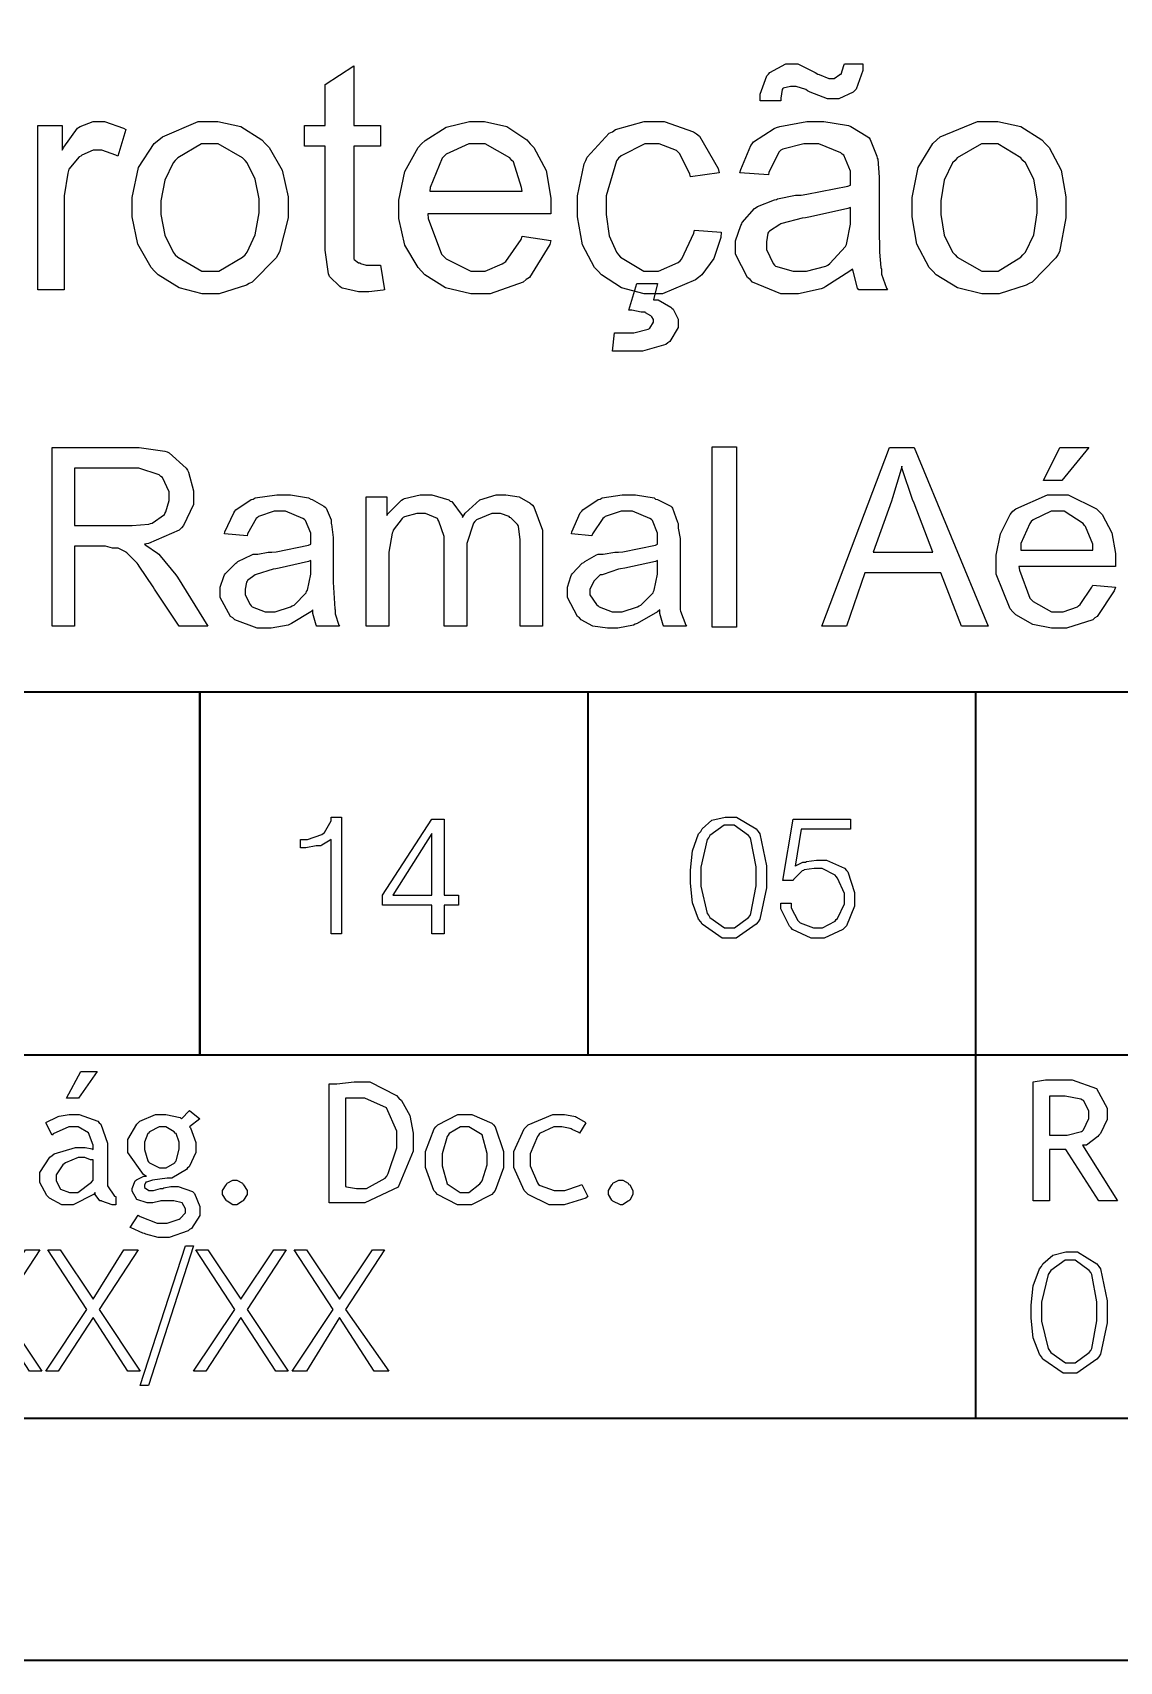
# Model space of a CAD drawing. Extents: x 0 to 210, y 0 to 297.
# Drawn here: x 134.81 to 157.26, y -0.41 to 33.24 of the extents above; entities that cross this region are included whole.
import ezdxf

# ---------------------------------------------------------------- set-up
doc = ezdxf.new("R2010")
doc.units = 0
doc.header["$MEASUREMENT"] = 0
for name, color, linetype in [('C00-00-00-BLACK', 7, 'Continuous'), ('C59-59-59', 251, 'Continuous'), ('CFF-7E-00', 30, 'Continuous')]:
    doc.layers.add(name, color=color, linetype=linetype)

msp = doc.modelspace()

# ---------------------------------------------------------------- linework, layer by layer
at = {"layer": 'C00-00-00-BLACK', "const_width": 0.0423}
msp.add_lwpolyline([(0.0427, -0.3886), (210.36, -0.3886), (210.36, 296.883), (0.0427, 296.883), (0.0427, -0.3886)], close=True, dxfattribs=at)
at = {"layer": 'C00-00-00-BLACK'}
for points in [[(141.994, 28.4372), (142.078, 27.9273), (142.047, 27.9177), (141.751, 27.8846), (141.653, 27.8846), (141.536, 27.8846), (141.207, 27.959), (141.187, 27.9687), (141.155, 27.9907), (140.943, 28.2029), (140.933, 28.2236), (140.922, 28.2567), (140.848, 28.7418), (140.848, 28.903), (140.848, 30.8956), (140.425, 30.8956), (140.425, 31.3187), (140.848, 31.3187), (140.848, 32.1648), (141.441, 32.5493), (141.441, 31.3187), (141.994, 31.3187), (141.994, 30.8956), (141.441, 30.8956), (141.441, 28.903), (141.441, 28.8189), (141.441, 28.6287), (141.441, 28.564), (141.45, 28.5543), (141.538, 28.4799), (141.569, 28.4799), (141.578, 28.4703), (141.697, 28.4372), (141.737, 28.4372), (141.8, 28.4372), (141.945, 28.4372), (141.994, 28.4372)], [(149.838, 31.8272), (149.838, 31.9664), (149.976, 32.3481), (150.008, 32.3798), (150.04, 32.4115), (150.366, 32.592), (150.476, 32.592), (150.614, 32.592), (150.974, 32.4115), (151.027, 32.3798), (151.059, 32.3701), (151.258, 32.293), (151.324, 32.293), (151.365, 32.293), (151.481, 32.3701), (151.492, 32.3798), (151.512, 32.3798), (151.566, 32.5603), (151.577, 32.592), (151.96, 32.592), (151.96, 32.4542), (151.82, 32.0697), (151.788, 32.038), (151.757, 32.0063), (151.463, 31.8685), (151.365, 31.8685), (151.227, 31.8685), (150.868, 32.0063), (150.815, 32.038), (150.784, 32.0601), (150.585, 32.1235), (150.519, 32.1235), (150.465, 32.1235), (150.314, 32.0918), (150.304, 32.0807), (150.293, 32.0601), (150.263, 31.8864), (150.263, 31.8272), (149.838, 31.8272)], [(134.911, 27.9273), (134.911, 31.3187), (135.418, 31.3187), (135.418, 30.8102), (135.45, 30.8749), (135.735, 31.2663), (135.757, 31.276), (135.789, 31.298), (136.054, 31.4027), (136.142, 31.4027), (136.289, 31.4027), (136.681, 31.2663), (136.735, 31.2346), (136.565, 30.6834), (136.522, 30.7055), (136.237, 30.8102), (136.142, 30.8102), (136.057, 30.8102), (135.821, 30.7055), (135.8, 30.6834), (135.768, 30.6737), (135.556, 30.4188), (135.547, 30.3871), (135.535, 30.3348), (135.461, 29.8649), (135.461, 29.7077), (135.461, 27.9273), (134.911, 27.9273)], [(136.861, 29.6223), (136.861, 29.8304), (136.993, 30.4505), (137.316, 30.9494), (137.411, 31.0224), (137.486, 31.0858), (138.225, 31.4027), (138.472, 31.4027), (138.631, 31.4027), (139.109, 31.298), (139.543, 31.0238), (139.617, 30.9383), (139.692, 30.8653), (139.962, 30.3968), (140.083, 29.8483), (140.083, 29.665), (140.083, 29.4115), (139.904, 28.7128), (139.872, 28.6494), (139.84, 28.586), (139.343, 28.0858), (139.28, 28.0541), (139.226, 28.0224), (138.66, 27.8419), (138.472, 27.8419), (138.312, 27.8419), (137.837, 27.9645), (137.401, 28.236), (137.327, 28.3104), (137.253, 28.3848), (136.983, 28.8713), (136.861, 29.4349), (136.861, 29.6223)], [(144.92, 29.0298), (145.515, 28.9457), (145.493, 28.8616), (145.069, 28.1823), (145.005, 28.1382), (144.941, 28.0858), (144.259, 27.8419), (144.031, 27.8419), (143.857, 27.8419), (143.339, 27.9645), (142.907, 28.236), (142.843, 28.3104), (142.769, 28.3848), (142.498, 28.8506), (142.375, 29.3991), (142.375, 29.581), (142.375, 29.7794), (142.498, 30.372), (142.769, 30.8653), (142.843, 30.9383), (142.916, 31.0128), (143.351, 31.2829), (143.829, 31.4027), (143.988, 31.4027), (144.141, 31.4027), (144.602, 31.298), (145.015, 31.0238), (145.089, 30.9383), (145.164, 30.8653), (145.413, 30.3926), (145.515, 29.8152), (145.515, 29.6223), (145.515, 29.6223), (145.515, 29.5272), (145.515, 29.4955), (142.97, 29.4955), (142.98, 29.4004), (143.255, 28.6604), (143.309, 28.6067), (143.351, 28.5654), (143.86, 28.3104), (144.031, 28.3104), (144.158, 28.3104), (144.508, 28.4593), (144.54, 28.4799), (144.581, 28.5116), (144.898, 28.9664), (144.92, 29.0298)], [(148.481, 29.1565), (149.035, 29.1152), (149.023, 29.0091), (148.878, 28.5695), (148.63, 28.2346), (148.566, 28.1809), (148.503, 28.1285), (147.82, 27.8419), (147.592, 27.8419), (147.438, 27.8419), (146.976, 27.9645), (146.563, 28.236), (146.49, 28.3104), (146.415, 28.3848), (146.164, 28.8561), (146.064, 29.4308), (146.064, 29.6223), (146.064, 29.8676), (146.202, 30.5263), (146.235, 30.5993), (146.266, 30.6627), (146.721, 31.1602), (146.786, 31.1919), (146.849, 31.2346), (147.438, 31.4027), (147.635, 31.4027), (147.857, 31.4027), (148.46, 31.1919), (148.524, 31.1492), (148.587, 31.0968), (148.967, 30.4298), (148.989, 30.3444), (148.397, 30.2576), (148.386, 30.3113), (148.175, 30.7371), (148.143, 30.7689), (148.112, 30.8005), (147.753, 30.9383), (147.635, 30.9383), (147.454, 30.9383), (146.965, 30.6958), (146.913, 30.6421), (146.87, 30.5897), (146.659, 29.8649), (146.659, 29.6223), (146.659, 29.4776), (146.721, 29.0408), (146.87, 28.7032), (146.913, 28.6494), (146.954, 28.597), (147.432, 28.3104), (147.592, 28.3104), (147.739, 28.3104), (148.142, 28.4909), (148.185, 28.5226), (148.216, 28.5654), (148.47, 29.0932), (148.481, 29.1565)], [(151.747, 28.3531), (151.693, 28.3104), (151.196, 27.9907), (151.154, 27.9687), (151.1, 27.948), (150.632, 27.8419), (150.476, 27.8419), (150.264, 27.8419), (149.68, 28.0858), (149.628, 28.1382), (149.574, 28.1823), (149.331, 28.6604), (149.331, 28.8189), (149.331, 28.936), (149.436, 29.253), (149.458, 29.2847), (149.468, 29.3164), (149.722, 29.6017), (149.754, 29.6223), (149.786, 29.6444), (150.134, 29.7822), (150.177, 29.7918), (150.198, 29.8028), (150.566, 29.8772), (150.688, 29.8772), (150.804, 29.8993), (151.65, 30.0674), (151.704, 30.0881), (151.704, 30.1308), (151.704, 30.2259), (151.704, 30.2576), (151.704, 30.3747), (151.566, 30.7055), (151.535, 30.7261), (151.503, 30.7578), (151.05, 30.9383), (150.899, 30.9383), (150.739, 30.9383), (150.304, 30.8322), (150.263, 30.8102), (150.23, 30.7785), (150.017, 30.3568), (150.008, 30.303), (149.415, 30.3444), (149.436, 30.4092), (149.648, 30.9066), (149.67, 30.9383), (149.702, 30.981), (150.124, 31.2553), (150.177, 31.276), (150.241, 31.298), (150.799, 31.4027), (150.985, 31.4027), (151.153, 31.4027), (151.619, 31.3297), (151.661, 31.3187), (151.714, 31.298), (152.065, 31.0872), (152.087, 31.0651), (152.108, 31.0334), (152.246, 30.6848), (152.257, 30.6421), (152.266, 30.6214), (152.299, 30.2534), (152.299, 30.1308), (152.299, 29.3688), (152.299, 29.2034), (152.304, 28.7032), (152.331, 28.3848), (152.342, 28.3531), (152.342, 28.247), (152.447, 27.959), (152.469, 27.9273), (151.874, 27.9273), (151.851, 27.959), (151.757, 28.3104), (151.747, 28.3531)], [(152.977, 29.6223), (152.977, 29.8304), (153.104, 30.4505), (153.402, 30.9494), (153.487, 31.0224), (153.56, 31.0858), (154.331, 31.4027), (154.588, 31.4027), (154.747, 31.4027), (155.225, 31.298), (155.659, 31.0238), (155.733, 30.9383), (155.806, 30.8653), (156.056, 30.3968), (156.156, 29.8483), (156.156, 29.665), (156.156, 29.4115), (156.02, 28.7128), (155.988, 28.6494), (155.946, 28.586), (155.458, 28.0858), (155.394, 28.0541), (155.331, 28.0224), (154.773, 27.8419), (154.588, 27.8419), (154.42, 27.8419), (153.916, 27.9645), (153.476, 28.236), (153.403, 28.3104), (153.327, 28.3848), (153.078, 28.8713), (152.977, 29.4349), (152.977, 29.6223)], [(137.454, 29.6223), (137.454, 29.4817), (137.539, 29.0573), (137.71, 28.7032), (137.753, 28.6494), (137.805, 28.597), (138.305, 28.3104), (138.472, 28.3104), (138.653, 28.3104), (139.14, 28.597), (139.194, 28.6494), (139.236, 28.7032), (139.405, 29.0628), (139.49, 29.5148), (139.49, 29.665), (139.49, 29.8028), (139.405, 30.2121), (139.236, 30.547), (139.194, 30.5993), (139.14, 30.6531), (138.639, 30.9383), (138.472, 30.9383), (138.292, 30.9383), (137.805, 30.6531), (137.753, 30.5993), (137.71, 30.547), (137.539, 30.1914), (137.454, 29.7656), (137.454, 29.6223)], [(143.013, 29.9613), (144.92, 29.9613), (144.909, 30.0357), (144.741, 30.5676), (144.709, 30.5993), (144.666, 30.6531), (144.158, 30.9383), (143.988, 30.9383), (143.818, 30.9383), (143.351, 30.7261), (143.309, 30.6834), (143.266, 30.6421), (143.022, 30.0357), (143.013, 29.9613)], [(153.573, 29.6223), (153.573, 29.4817), (153.64, 29.0573), (153.815, 28.7032), (153.869, 28.6494), (153.91, 28.597), (154.419, 28.3104), (154.588, 28.3104), (154.758, 28.3104), (155.225, 28.597), (155.268, 28.6494), (155.32, 28.7032), (155.495, 29.0628), (155.564, 29.5148), (155.564, 29.665), (155.564, 29.8028), (155.495, 30.2121), (155.32, 30.547), (155.268, 30.5993), (155.225, 30.6531), (154.747, 30.9383), (154.588, 30.9383), (154.408, 30.9383), (153.91, 30.6531), (153.869, 30.5993), (153.815, 30.547), (153.64, 30.1914), (153.573, 29.7656), (153.573, 29.6223)], [(151.704, 29.6223), (151.65, 29.6017), (150.877, 29.4335), (150.773, 29.4115), (150.709, 29.4018), (150.283, 29.2957), (150.263, 29.2847), (150.241, 29.2751), (150.028, 29.1373), (150.008, 29.1152), (149.997, 29.0945), (149.967, 28.9195), (149.967, 28.8603), (149.967, 28.7555), (150.103, 28.4689), (150.134, 28.4372), (150.155, 28.4165), (150.523, 28.3104), (150.646, 28.3104), (150.793, 28.3104), (151.196, 28.4165), (151.238, 28.4372), (151.28, 28.4689), (151.598, 28.8189), (151.62, 28.8603), (151.63, 28.8933), (151.704, 29.2819), (151.704, 29.4115), (151.704, 29.6223)], [(147.125, 27.5029), (147.293, 28.0541), (147.72, 28.0541), (147.635, 27.7151), (147.73, 27.7151), (147.995, 27.5676), (148.016, 27.5456), (148.037, 27.5249), (148.143, 27.3182), (148.143, 27.2493), (148.143, 27.1446), (147.972, 26.858), (147.931, 26.8263), (147.888, 26.7946), (147.41, 26.6568), (147.252, 26.6568), (147.134, 26.6568), (146.873, 26.6568), (146.786, 26.6568), (146.827, 27.0371), (146.902, 27.0371), (147.068, 27.0371), (147.125, 27.0371), (147.23, 27.0371), (147.526, 27.1129), (147.548, 27.1225), (147.559, 27.1336), (147.635, 27.2535), (147.635, 27.2921), (147.635, 27.3141), (147.602, 27.3665), (147.592, 27.3761), (147.581, 27.3871), (147.472, 27.4519), (147.463, 27.4616), (147.377, 27.4616), (147.187, 27.5029), (147.125, 27.5029)], [(135.208, 20.9765), (135.208, 24.6641), (136.819, 24.6641), (137.009, 24.6641), (137.539, 24.5911), (137.583, 24.5801), (137.625, 24.5594), (137.975, 24.2411), (138.006, 24.1984), (138.027, 24.1556), (138.133, 23.7739), (138.133, 23.6457), (138.133, 23.4873), (137.921, 23.0532), (137.88, 23.0105), (137.837, 22.9581), (137.199, 22.6825), (137.115, 22.6715), (137.147, 22.6508), (137.389, 22.4827), (137.411, 22.4607), (137.443, 22.4289), (137.763, 22.0362), (137.796, 21.9921), (138.429, 20.9765), (137.837, 20.9765), (137.327, 21.7386), (137.295, 21.7923), (137.009, 22.2167), (136.988, 22.2484), (136.966, 22.2801), (136.755, 22.4937), (136.735, 22.5034), (136.724, 22.5144), (136.572, 22.5874), (136.522, 22.5874), (136.459, 22.5874), (136.315, 22.6301), (136.269, 22.6301), (135.673, 22.6301), (135.673, 20.9765), (135.208, 20.9765)], [(148.845, 24.6807), (149.352, 24.6807), (149.352, 20.9544), (148.845, 20.9544), (148.845, 24.6807)], [(151.112, 20.9765), (152.511, 24.6641), (153.019, 24.6641), (154.546, 20.9765), (153.996, 20.9765), (153.573, 22.0762), (152.003, 22.0762), (151.62, 20.9765), (151.112, 20.9765)], [(155.691, 23.9848), (156.03, 24.6641), (156.625, 24.6641), (156.072, 23.9848), (155.691, 23.9848)], [(135.673, 23.0532), (136.735, 23.0532), (136.861, 23.0532), (137.21, 23.0863), (137.241, 23.0959), (137.273, 23.1069), (137.53, 23.2861), (137.541, 23.3068), (137.561, 23.3385), (137.626, 23.57), (137.626, 23.6457), (137.626, 23.7519), (137.486, 24.0482), (137.454, 24.0688), (137.422, 24.1019), (137.001, 24.2411), (136.861, 24.2411), (135.673, 24.2411), (135.673, 23.0532)], [(152.172, 22.5034), (153.403, 22.5034), (153.019, 23.519), (152.987, 23.5934), (152.775, 24.23), (152.765, 24.2838), (152.754, 24.2204), (152.574, 23.6251), (152.553, 23.5617), (152.172, 22.5034)], [(140.594, 21.3155), (140.552, 21.2742), (140.158, 21.0289), (140.126, 21.0178), (140.083, 20.9972), (139.733, 20.9338), (139.617, 20.9338), (139.448, 20.9338), (138.982, 21.1046), (138.941, 21.146), (138.897, 21.1777), (138.684, 21.5663), (138.684, 21.6958), (138.684, 21.7813), (138.757, 22.0031), (138.768, 22.0348), (138.789, 22.0679), (139.003, 22.2815), (139.025, 22.2911), (139.046, 22.3132), (139.332, 22.451), (139.364, 22.4607), (139.459, 22.4607), (139.674, 22.5034), (139.746, 22.5034), (139.84, 22.5144), (140.509, 22.6508), (140.552, 22.6715), (140.552, 22.7046), (140.552, 22.7762), (140.552, 22.7996), (140.552, 22.8947), (140.445, 23.1593), (140.425, 23.18), (140.392, 23.202), (140.033, 23.3495), (139.915, 23.3495), (139.798, 23.3495), (139.47, 23.2447), (139.449, 23.2227), (139.427, 23.202), (139.247, 22.8837), (139.237, 22.841), (138.768, 22.8837), (138.778, 22.9264), (138.961, 23.3178), (138.984, 23.3495), (139.004, 23.3812), (139.321, 23.5934), (139.364, 23.6031), (139.405, 23.6251), (139.85, 23.6885), (139.999, 23.6885), (140.137, 23.6885), (140.509, 23.6251), (140.552, 23.6031), (140.583, 23.5934), (140.826, 23.4556), (140.848, 23.4335), (140.869, 23.4129), (140.975, 23.1758), (140.975, 23.0959), (140.984, 23.0863), (141.017, 22.8079), (141.017, 22.7142), (141.017, 22.0762), (141.017, 21.886), (141.049, 21.3376), (141.06, 21.3155), (141.06, 21.2314), (141.133, 20.9985), (141.144, 20.9765), (140.678, 20.9765), (140.667, 20.9985), (140.594, 21.2369), (140.594, 21.3155)], [(141.695, 20.9765), (141.695, 23.6457), (142.121, 23.6457), (142.121, 23.2654), (142.142, 23.2971), (142.427, 23.5824), (142.46, 23.6031), (142.492, 23.6141), (142.816, 23.6885), (142.925, 23.6885), (143.051, 23.6885), (143.404, 23.5838), (143.436, 23.5617), (143.468, 23.552), (143.678, 23.2654), (143.69, 23.2227), (143.742, 23.3081), (144.044, 23.5838), (144.381, 23.6885), (144.494, 23.6885), (144.585, 23.6885), (144.861, 23.6472), (145.089, 23.519), (145.132, 23.4763), (145.164, 23.4446), (145.343, 22.9609), (145.343, 22.7996), (145.343, 20.9765), (144.877, 20.9765), (144.877, 22.6715), (144.877, 22.768), (144.846, 23.0325), (144.836, 23.0532), (144.825, 23.0753), (144.684, 23.2131), (144.664, 23.2227), (144.653, 23.2447), (144.471, 23.3068), (144.41, 23.3068), (144.293, 23.3068), (143.976, 23.1703), (143.944, 23.1372), (143.913, 23.1056), (143.775, 22.6853), (143.775, 22.5447), (143.775, 20.9765), (143.309, 20.9765), (143.309, 22.7142), (143.309, 22.8314), (143.2, 23.1483), (143.179, 23.18), (143.169, 23.202), (142.922, 23.3068), (142.84, 23.3068), (142.746, 23.3068), (142.492, 23.2337), (142.46, 23.2227), (142.438, 23.202), (142.258, 22.9581), (142.248, 22.9264), (142.237, 22.8947), (142.164, 22.5061), (142.164, 22.3752), (142.164, 20.9765), (141.695, 20.9765)], [(147.762, 21.3155), (147.719, 21.2742), (147.296, 21.0289), (147.254, 21.0178), (147.221, 20.9972), (146.895, 20.9338), (146.786, 20.9338), (146.684, 20.9338), (146.382, 20.9765), (146.14, 21.1046), (146.108, 21.146), (146.065, 21.1777), (145.854, 21.5663), (145.854, 21.6958), (145.854, 21.7813), (145.927, 22.0031), (145.939, 22.0348), (145.959, 22.0679), (146.161, 22.2815), (146.193, 22.2911), (146.214, 22.3132), (146.458, 22.451), (146.49, 22.4607), (146.594, 22.4607), (146.833, 22.5034), (146.913, 22.5034), (146.998, 22.5144), (147.677, 22.6508), (147.72, 22.6715), (147.72, 22.7046), (147.72, 22.7762), (147.72, 22.7996), (147.72, 22.8947), (147.613, 23.1593), (147.592, 23.18), (147.56, 23.202), (147.201, 23.3495), (147.082, 23.3495), (146.965, 23.3495), (146.637, 23.2447), (146.616, 23.2227), (146.585, 23.202), (146.372, 22.8837), (146.363, 22.841), (145.939, 22.8837), (145.948, 22.9264), (146.119, 23.3178), (146.151, 23.3495), (146.171, 23.3812), (146.488, 23.5934), (146.531, 23.6031), (146.572, 23.6251), (146.986, 23.6885), (147.125, 23.6885), (147.263, 23.6885), (147.646, 23.6251), (147.677, 23.6031), (147.719, 23.5934), (147.995, 23.4556), (148.016, 23.4335), (148.026, 23.4129), (148.132, 23.1276), (148.143, 23.0959), (148.143, 23.0008), (148.185, 22.7858), (148.185, 22.7142), (148.185, 22.0762), (148.185, 21.886), (148.185, 21.4588), (148.185, 21.3155), (148.194, 21.2838), (148.302, 20.9985), (148.313, 20.9765), (147.847, 20.9765), (147.836, 20.9985), (147.762, 21.2369), (147.762, 21.3155)], [(156.711, 21.8226), (157.176, 21.7799), (157.154, 21.7069), (156.804, 21.1777), (156.752, 21.146), (156.709, 21.1046), (156.168, 20.9338), (155.988, 20.9338), (155.859, 20.9338), (155.474, 21.0082), (155.12, 21.2094), (155.057, 21.2728), (155.003, 21.3362), (154.715, 22.0527), (154.715, 22.2911), (154.715, 22.44), (154.806, 22.8851), (155.003, 23.2861), (155.057, 23.3495), (155.12, 23.4032), (155.771, 23.6885), (155.988, 23.6885), (156.2, 23.6885), (156.784, 23.4032), (156.837, 23.3495), (156.901, 23.2861), (157.102, 22.9058), (157.176, 22.4772), (157.176, 22.3339), (157.176, 22.3022), (157.176, 22.2319), (157.176, 22.2071), (155.184, 22.2071), (155.193, 22.1327), (155.406, 21.558), (155.437, 21.5263), (155.479, 21.485), (155.86, 21.2728), (155.988, 21.2728), (156.095, 21.2728), (156.392, 21.3789), (156.414, 21.3996), (156.446, 21.4216), (156.688, 21.7813), (156.711, 21.8226)], [(155.226, 22.5447), (156.711, 22.5447), (156.711, 22.6729), (156.562, 23.0325), (156.541, 23.0532), (156.509, 23.0959), (156.118, 23.3495), (155.988, 23.3495), (155.851, 23.3495), (155.479, 23.1703), (155.437, 23.1372), (155.406, 23.0959), (155.226, 22.6825), (155.226, 22.5447)], [(140.552, 22.3339), (140.509, 22.3132), (139.902, 22.1754), (139.829, 22.1644), (139.776, 22.1534), (139.427, 22.0459), (139.406, 22.0348), (139.406, 22.0348), (139.247, 21.9191), (139.237, 21.9081), (139.226, 21.8874), (139.194, 21.7441), (139.194, 21.6958), (139.194, 21.6228), (139.299, 21.4216), (139.321, 21.3996), (139.342, 21.3789), (139.612, 21.2728), (139.703, 21.2728), (139.819, 21.2728), (140.137, 21.3789), (140.168, 21.3996), (140.21, 21.4106), (140.457, 21.6642), (140.468, 21.6958), (140.488, 21.7179), (140.552, 22.0527), (140.552, 22.1644), (140.552, 22.3339)], [(147.72, 22.3339), (147.677, 22.3132), (147.04, 22.1754), (146.955, 22.1644), (146.913, 22.1534), (146.594, 22.0459), (146.574, 22.0348), (146.531, 22.0348), (146.414, 21.9191), (146.404, 21.9081), (146.393, 21.8874), (146.32, 21.7441), (146.32, 21.6958), (146.32, 21.6228), (146.458, 21.4216), (146.49, 21.3996), (146.51, 21.3789), (146.779, 21.2728), (146.87, 21.2728), (146.987, 21.2728), (147.306, 21.3789), (147.338, 21.3996), (147.37, 21.4106), (147.624, 21.6642), (147.635, 21.6958), (147.645, 21.7179), (147.72, 22.0527), (147.72, 22.1644), (147.72, 22.3339)], [(140.975, 14.6182), (140.975, 16.5681), (140.953, 16.5585), (140.784, 16.4524), (140.764, 16.4414), (140.667, 16.4414), (140.452, 16.3987), (140.382, 16.3987), (140.338, 16.3987), (140.338, 16.5681), (140.382, 16.5681), (140.488, 16.5681), (140.784, 16.6743), (140.807, 16.6949), (140.838, 16.717), (140.975, 16.9554), (140.975, 17.0339), (141.187, 17.0339), (141.187, 14.6182), (140.975, 14.6182)], [(143.053, 14.6182), (143.053, 15.2108), (142.033, 15.2108), (142.033, 15.423), (143.053, 16.9912), (143.306, 16.9912), (143.306, 15.423), (143.603, 15.423), (143.603, 15.2108), (143.306, 15.2108), (143.306, 14.6182), (143.053, 14.6182)], [(148.397, 15.8034), (148.397, 15.937), (148.438, 16.3353), (148.566, 16.6853), (148.609, 16.7376), (148.641, 16.7914), (148.842, 16.9664), (149.114, 17.0339), (149.204, 17.0339), (149.352, 17.0339), (149.754, 16.7914), (149.797, 16.7376), (149.829, 16.6853), (149.967, 16.0238), (149.967, 15.8034), (149.967, 15.5704), (149.829, 14.9255), (149.797, 14.8718), (149.754, 14.8194), (149.341, 14.5342), (149.204, 14.5342), (149.056, 14.5342), (148.641, 14.8194), (148.609, 14.8718), (148.566, 14.9255), (148.438, 15.259), (148.397, 15.6683), (148.397, 15.8034)], [(148.609, 15.8034), (148.609, 15.6022), (148.746, 15.0413), (148.778, 14.9986), (148.799, 14.9572), (149.102, 14.745), (149.204, 14.745), (149.309, 14.745), (149.596, 14.9572), (149.628, 14.9986), (149.648, 15.0413), (149.754, 15.6132), (149.754, 15.8034), (149.754, 16.0059), (149.648, 16.5695), (149.628, 16.6109), (149.596, 16.6536), (149.302, 16.8644), (149.204, 16.8644), (149.097, 16.8644), (148.799, 16.6536), (148.778, 16.6109), (148.746, 16.5695), (148.609, 15.9949), (148.609, 15.8034)], [(150.263, 15.2535), (150.476, 15.2535), (150.476, 15.1584), (150.614, 14.8939), (150.646, 14.8718), (150.666, 14.8511), (150.937, 14.745), (151.027, 14.745), (151.123, 14.745), (151.386, 14.8828), (151.408, 14.9145), (151.439, 14.9365), (151.577, 15.2383), (151.577, 15.3376), (151.577, 15.4547), (151.439, 15.7716), (151.408, 15.8034), (151.386, 15.835), (151.117, 15.9728), (151.027, 15.9728), (150.953, 15.9728), (150.75, 15.9411), (150.73, 15.9301), (150.708, 15.9205), (150.529, 15.7413), (150.519, 15.7193), (150.304, 15.7193), (150.519, 16.9912), (151.704, 16.9912), (151.704, 16.7804), (150.688, 16.7804), (150.562, 16.0155), (150.571, 16.0266), (150.721, 16.1024), (150.773, 16.1024), (150.793, 16.1134), (151, 16.1451), (151.069, 16.1451), (151.207, 16.1451), (151.577, 15.9742), (151.62, 15.9301), (151.652, 15.8984), (151.788, 15.4781), (151.788, 15.3376), (151.788, 15.1901), (151.619, 14.7877), (151.577, 14.745), (151.546, 14.7133), (151.157, 14.5342), (151.027, 14.5342), (150.89, 14.5342), (150.508, 14.7133), (150.476, 14.745), (150.443, 14.7767), (150.263, 15.135), (150.263, 15.2535)], [(143.053, 15.423), (143.053, 16.6949), (142.245, 15.423), (143.053, 15.423)], [(136.142, 11.7767), (135.757, 11.2269), (135.504, 11.2269), (135.8, 11.7767), (136.142, 11.7767)], [(141.441, 9.0647), (140.933, 9.0647), (140.933, 11.5232), (141.092, 11.5232), (141.449, 11.5645), (141.569, 11.5645), (141.77, 11.5645), (142.321, 11.2806), (142.375, 11.2269), (142.427, 11.1745), (142.602, 10.8672), (142.671, 10.502), (142.671, 10.3794), (142.671, 10.1327), (142.358, 9.3886), (141.669, 9.0647), (141.441, 9.0647)], [(156.837, 9.1075), (156.156, 10.1685), (156.071, 10.1685), (155.881, 10.1685), (155.819, 10.1685), (155.819, 9.1075), (155.48, 9.1075), (155.48, 11.5645), (155.48, 11.5645), (155.691, 11.5976), (155.733, 11.6072), (155.829, 11.6072), (156.043, 11.6072), (156.115, 11.6072), (156.282, 11.6072), (156.784, 11.4226), (157.007, 11.0216), (157.007, 10.8879), (157.007, 10.7831), (156.869, 10.4965), (156.837, 10.4648), (156.815, 10.4331), (156.577, 10.2526), (156.498, 10.2526), (157.218, 9.1075), (156.837, 9.1075)], [(141.271, 11.2269), (141.271, 9.4038), (141.292, 9.3941), (141.498, 9.361), (141.569, 9.361), (141.707, 9.361), (142.089, 9.5732), (142.121, 9.6146), (142.153, 9.6683), (142.332, 10.2016), (142.332, 10.3794), (142.332, 10.542), (142.12, 11.0257), (141.673, 11.2269), (141.526, 11.2269), (141.461, 11.2269), (141.318, 11.2269), (141.271, 11.2269)], [(155.819, 11.2682), (155.819, 10.4648), (155.882, 10.4648), (156.024, 10.4648), (156.072, 10.4648), (156.179, 10.4648), (156.476, 10.5392), (156.498, 10.5489), (156.519, 10.5709), (156.625, 10.8093), (156.625, 10.8879), (156.625, 10.9623), (156.519, 11.1745), (156.498, 11.1841), (156.466, 11.2062), (156.139, 11.2682), (156.03, 11.2682), (155.976, 11.2682), (155.858, 11.2682), (155.819, 11.2682)], [(136.099, 9.277), (136.066, 9.2356), (135.644, 9.022), (135.504, 9.022), (135.407, 9.022), (135.154, 9.1598), (135.122, 9.1915), (135.1, 9.2136), (134.954, 9.4837), (134.954, 9.5732), (134.954, 9.6904), (135.165, 10.0087), (135.208, 10.0404), (135.249, 10.0735), (135.694, 10.2099), (135.843, 10.2099), (135.895, 10.2099), (136.034, 10.1796), (136.057, 10.1685), (136.057, 10.2554), (135.96, 10.5131), (135.745, 10.6329), (135.673, 10.6329), (135.556, 10.6329), (135.228, 10.4869), (135.208, 10.4648), (135.081, 10.7184), (135.091, 10.7294), (135.303, 10.8355), (135.334, 10.8452), (135.355, 10.8562), (135.562, 10.8879), (135.631, 10.8879), (135.768, 10.8879), (136.151, 10.7501), (136.183, 10.7184), (136.215, 10.6867), (136.353, 10.2981), (136.353, 10.1685), (136.353, 9.4878), (136.353, 9.4148), (136.5, 9.2025), (136.522, 9.1915), (136.522, 9.022), (136.448, 9.022), (136.236, 9.0978), (136.226, 9.1075), (136.194, 9.1075), (136.099, 9.2356), (136.099, 9.277)], [(136.819, 8.5562), (136.988, 8.8112), (137.029, 8.7795), (137.381, 8.6417), (137.499, 8.6417), (137.583, 8.6417), (137.815, 8.7161), (137.837, 8.7257), (137.857, 8.7368), (137.964, 8.8567), (137.964, 8.8952), (137.964, 8.9379), (137.895, 9.0661), (137.724, 9.1075), (137.667, 9.1075), (137.614, 9.1075), (137.494, 9.1075), (137.454, 9.1075), (137.432, 9.0978), (137.288, 9.0647), (137.241, 9.0647), (137.17, 9.0647), (136.956, 9.1336), (136.861, 9.3045), (136.861, 9.361), (136.861, 9.361), (136.923, 9.5209), (136.945, 9.5305), (136.955, 9.5416), (137.106, 9.6146), (137.158, 9.6146), (137.094, 9.6463), (136.776, 10.101), (136.776, 10.2526), (136.776, 10.3697), (136.956, 10.6867), (136.988, 10.7184), (137.02, 10.7501), (137.345, 10.8879), (137.454, 10.8879), (137.56, 10.8879), (137.857, 10.8245), (137.88, 10.8024), (138.049, 10.972), (138.261, 10.8024), (138.049, 10.6329), (138.07, 10.6123), (138.176, 10.3105), (138.176, 10.2099), (138.176, 10.1038), (138.038, 9.8061), (138.006, 9.7841), (137.984, 9.7524), (137.682, 9.5732), (137.583, 9.5732), (137.284, 9.5305), (137.284, 9.5305), (137.178, 9.4988), (137.158, 9.4878), (137.147, 9.4878), (137.115, 9.4258), (137.115, 9.4038), (137.115, 9.3831), (137.21, 9.3183), (137.241, 9.3183), (137.305, 9.3183), (137.45, 9.361), (137.499, 9.361), (137.52, 9.372), (137.662, 9.4038), (137.71, 9.4038), (137.815, 9.4038), (138.111, 9.299), (138.133, 9.277), (138.154, 9.2563), (138.261, 8.9862), (138.261, 8.8952), (138.261, 8.8002), (138.091, 8.5369), (138.049, 8.5149), (138.017, 8.4832), (137.629, 8.3454), (137.499, 8.3454), (137.403, 8.3454), (137.147, 8.4198), (137.115, 8.4294), (137.083, 8.4405), (136.839, 8.5466), (136.819, 8.5562)], [(142.925, 9.9535), (142.925, 10.1244), (143.105, 10.5916), (143.137, 10.6329), (143.179, 10.6757), (143.593, 10.8879), (143.732, 10.8879), (143.88, 10.8879), (144.293, 10.7074), (144.325, 10.6757), (144.366, 10.6343), (144.537, 10.1244), (144.537, 9.9535), (144.537, 9.7855), (144.366, 9.3197), (144.325, 9.277), (144.293, 9.2356), (143.871, 9.022), (143.732, 9.022), (143.583, 9.022), (143.169, 9.2356), (143.137, 9.277), (143.094, 9.3197), (142.925, 9.7951), (142.925, 9.9535)], [(146.235, 10.7184), (146.105, 10.5062), (146.094, 10.5172), (145.956, 10.582), (145.936, 10.5916), (145.913, 10.6026), (145.74, 10.6329), (145.682, 10.6329), (145.576, 10.6329), (145.28, 10.4965), (145.259, 10.4648), (145.237, 10.4331), (145.089, 10.0735), (145.089, 9.9535), (145.089, 9.8268), (145.237, 9.4781), (145.259, 9.4451), (145.291, 9.4244), (145.584, 9.3183), (145.682, 9.3183), (145.799, 9.3183), (146.106, 9.4244), (146.151, 9.4451), (146.278, 9.1915), (146.233, 9.1598), (145.787, 9.022), (145.639, 9.022), (145.481, 9.022), (145.047, 9.2356), (145.005, 9.277), (144.963, 9.3197), (144.75, 9.7951), (144.75, 9.9535), (144.75, 10.1244), (144.963, 10.5916), (145.005, 10.6329), (145.047, 10.6757), (145.555, 10.8879), (145.725, 10.8879), (145.798, 10.8879), (145.989, 10.8562), (146.021, 10.8452), (146.042, 10.8355), (146.224, 10.7294), (146.235, 10.7184)], [(137.499, 10.6329), (137.424, 10.6329), (137.221, 10.5282), (137.2, 10.5062), (137.189, 10.4965), (137.115, 10.3146), (137.115, 10.2526), (137.115, 10.1672), (137.189, 9.9329), (137.2, 9.9109), (137.221, 9.8902), (137.429, 9.7841), (137.499, 9.7841), (137.563, 9.7841), (137.742, 9.8902), (137.753, 9.9109), (137.773, 9.9329), (137.837, 10.1727), (137.837, 10.2526), (137.837, 10.316), (137.773, 10.4965), (137.753, 10.5062), (137.731, 10.5282), (137.557, 10.6329), (137.499, 10.6329)], [(143.266, 9.9535), (143.266, 9.8295), (143.371, 9.4575), (143.641, 9.277), (143.732, 9.277), (143.816, 9.277), (144.049, 9.4561), (144.071, 9.4878), (144.092, 9.5195), (144.198, 9.8461), (144.198, 9.9535), (144.198, 10.0831), (144.092, 10.469), (143.822, 10.6329), (143.732, 10.6329), (143.647, 10.6329), (143.414, 10.4965), (143.393, 10.4648), (143.371, 10.4331), (143.266, 10.0735), (143.266, 9.9535)], [(136.057, 9.9535), (136.003, 9.9535), (135.883, 9.9991), (135.843, 9.9991), (135.746, 9.9991), (135.482, 9.8916), (135.461, 9.8695), (135.43, 9.8489), (135.292, 9.6421), (135.292, 9.5732), (135.292, 9.5168), (135.381, 9.3459), (135.567, 9.277), (135.631, 9.277), (135.737, 9.277), (136.023, 9.4892), (136.057, 9.5305), (136.057, 9.9535)], [(138.984, 9.5305), (139.025, 9.5305), (139.142, 9.4671), (139.153, 9.4451), (139.163, 9.4354), (139.237, 9.3169), (139.237, 9.277), (139.237, 9.2356), (139.163, 9.1185), (139.153, 9.1075), (139.142, 9.0978), (139.022, 9.022), (138.984, 9.022), (138.941, 9.022), (138.824, 9.0978), (138.814, 9.1075), (138.803, 9.1185), (138.728, 9.2384), (138.728, 9.277), (138.728, 9.3197), (138.803, 9.4354), (138.814, 9.4451), (138.824, 9.4671), (138.943, 9.5305), (138.984, 9.5305)], [(146.955, 9.5305), (146.997, 9.5305), (147.114, 9.4671), (147.125, 9.4451), (147.145, 9.4354), (147.209, 9.3169), (147.209, 9.277), (147.209, 9.2356), (147.145, 9.1185), (147.125, 9.1075), (147.114, 9.0978), (146.994, 9.022), (146.955, 9.022), (146.955, 9.022), (146.795, 9.0978), (146.786, 9.1075), (146.775, 9.1185), (146.701, 9.2384), (146.701, 9.277), (146.701, 9.3197), (146.775, 9.4354), (146.786, 9.4451), (146.795, 9.4671), (146.915, 9.5305), (146.955, 9.5305)], [(133.043, 5.5879), (133.85, 6.8613), (133.043, 8.0905), (133.342, 8.0905), (134.02, 7.0721), (134.656, 8.0905), (134.954, 8.0905), (134.147, 6.8613), (134.995, 5.5879), (134.742, 5.5879), (134.02, 6.6918), (133.3, 5.5879), (133.043, 5.5879)], [(135.081, 5.5879), (135.927, 6.8613), (135.122, 8.0905), (135.377, 8.0905), (136.057, 7.0721), (136.692, 8.0905), (136.988, 8.0905), (136.183, 6.8613), (137.031, 5.5879), (136.776, 5.5879), (136.057, 6.6918), (135.334, 5.5879), (135.081, 5.5879)], [(137.964, 8.1759), (138.133, 8.1759), (137.2, 5.2917), (137.031, 5.2917), (137.964, 8.1759)], [(138.133, 5.5879), (138.984, 6.8613), (138.176, 8.0905), (138.429, 8.0905), (139.11, 7.0721), (139.787, 8.0905), (140.042, 8.0905), (139.237, 6.8613), (140.083, 5.5879), (139.829, 5.5879), (139.11, 6.6918), (138.388, 5.5879), (138.133, 5.5879)], [(140.168, 5.5879), (141.017, 6.8613), (140.211, 8.0905), (140.468, 8.0905), (141.144, 7.0721), (141.825, 8.0905), (142.078, 8.0905), (141.271, 6.8613), (142.164, 5.5879), (141.866, 5.5879), (141.144, 6.6918), (140.468, 5.5879), (140.168, 5.5879)], [(155.437, 6.8185), (155.437, 6.9508), (155.479, 7.3477), (155.607, 7.6977), (155.649, 7.7501), (155.681, 7.8038), (155.882, 7.9802), (156.154, 8.0491), (156.245, 8.0491), (156.392, 8.0491), (156.795, 7.8038), (156.837, 7.7501), (156.869, 7.6977), (157.007, 7.039), (157.007, 6.8185), (157.007, 6.5857), (156.869, 5.938), (156.837, 5.8842), (156.795, 5.8319), (156.381, 5.5452), (156.245, 5.5452), (156.096, 5.5452), (155.681, 5.8319), (155.649, 5.8842), (155.607, 5.938), (155.479, 6.2742), (155.437, 6.6835), (155.437, 6.8185)], [(155.649, 6.8185), (155.649, 6.6173), (155.786, 6.0565), (155.819, 6.0138), (155.84, 5.971), (156.143, 5.7574), (156.245, 5.7574), (156.349, 5.7574), (156.636, 5.971), (156.668, 6.0138), (156.688, 6.0565), (156.795, 6.6284), (156.795, 6.8185), (156.795, 7.0197), (156.688, 7.582), (156.668, 7.6233), (156.636, 7.666), (156.343, 7.8769), (156.245, 7.8769), (156.137, 7.8769), (155.84, 7.666), (155.819, 7.6233), (155.786, 7.582), (155.649, 7.0101), (155.649, 6.8185)]]:
    msp.add_lwpolyline(points, close=True, dxfattribs=at)
at = {"layer": 'C00-00-00-BLACK', "const_width": 0.0423}
msp.add_lwpolyline([(51.4036, 12.1185), (168.415, 12.1185)], dxfattribs=at)
at = {"layer": 'C59-59-59', "const_width": 0.0423}
for points in [[(138.261, 12.1185), (138.261, 19.6191)], [(146.278, 12.1185), (146.278, 19.6191)], [(154.292, 12.1185), (154.292, 19.6191)], [(154.292, 4.6137), (154.292, 12.1185)]]:
    msp.add_lwpolyline(points, dxfattribs=at)
at = {"layer": 'CFF-7E-00', "const_width": 0.0423}
for points in [[(51.4036, 19.6191), (205.314, 19.6191)], [(5.0478, 4.6137), (205.357, 4.6137)]]:
    msp.add_lwpolyline(points, dxfattribs=at)

doc.saveas('drawing.dxf')
